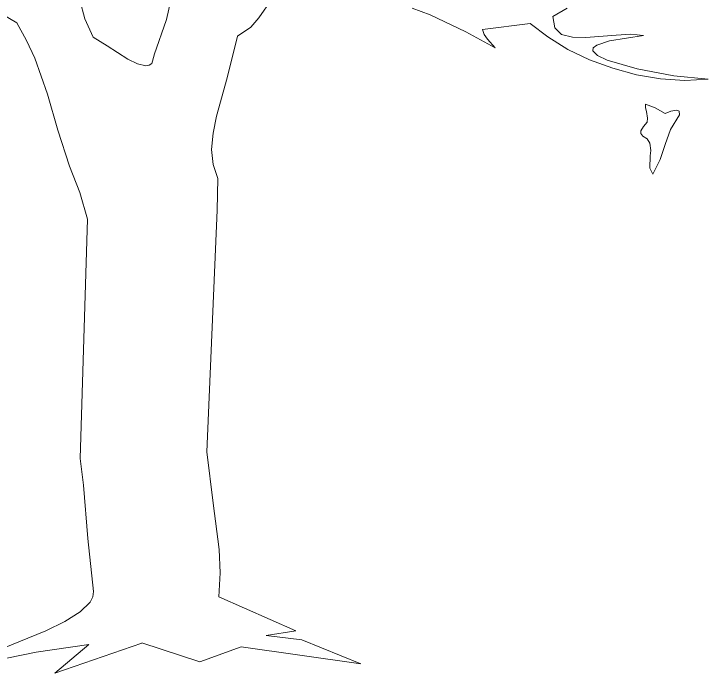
# Model space of a CAD drawing. Header units: inches. Extents: x -885 to 26362, y -28010 to 990.
# Drawn here: x 4406.425 to 4407.313, y -2401.343 to -2400.499 of the extents above; entities that cross this region are included whole.
import ezdxf

# ---------------------------------------------------------------- set-up
doc = ezdxf.new("R2010")
doc.units = ezdxf.units.IN
doc.header["$MEASUREMENT"] = 0
doc.layers.add('TREE', color=3, linetype='Continuous', lineweight=15)

# ---------------------------------------------------------------- blocks, each defined once
blk = doc.blocks.new('tree2')
at = {"layer": 'TREE'}
for points in [[(5207.26821, 5946.35055), (5207.1817, 5946.32093), (5207.21555, 5946.34931), (5207.1632, 5946.34161), (5207.11917, 5946.33268)], [(5207.12995, 5946.34531), (5207.17275, 5946.36286), (5207.19153, 5946.37211), (5207.20694, 5946.38164), (5207.21679, 5946.3915), (5207.21955, 5946.39673), (5207.22017, 5946.40197), (5207.21432, 5946.45462), (5207.21032, 5946.50759), (5207.20694, 5946.53407), (5207.21407, 5946.77171), (5207.20669, 5946.79818), (5207.19622, 5946.82436), (5207.18481, 5946.86009), (5207.17436, 5946.8958), (5207.16173, 5946.93153), (5207.15372, 5946.94907), (5207.14417, 5946.96663), (5207.1294, 5946.97525)], [(5207.20637, 5946.98942), (5207.21161, 5946.97063), (5207.21962, 5946.95215), (5207.23379, 5946.94354), (5207.25411, 5946.93061), (5207.26365, 5946.92567), (5207.27196, 5946.92383), (5207.27535, 5946.92444), (5207.27781, 5946.92629), (5207.28029, 5946.9343), (5207.28029, 5946.9343)], [(5207.26821, 5946.35085), (5207.32567, 5946.33226), (5207.36648, 5946.34698), (5207.4855, 5946.32999), (5207.42679, 5946.35393), (5207.39142, 5946.3583), (5207.42089, 5946.36283), (5207.34458, 5946.39673), (5207.34581, 5946.42045), (5207.34488, 5946.44354), (5207.33873, 5946.48973), (5207.33257, 5946.54054), (5207.34279, 5946.78064), (5207.34341, 5946.81205), (5207.33878, 5946.8259), (5207.33724, 5946.84068), (5207.33878, 5946.85701), (5207.34218, 5946.87394), (5207.35265, 5946.91182), (5207.36312, 5946.95339), (5207.37605, 5946.96232), (5207.38406, 5946.97155), (5207.39699, 5946.99034)], [(5207.53617, 5946.9811), (5207.55403, 5946.97433), (5207.58945, 5946.9577), (5207.6187, 5946.94168), (5207.611, 5946.95031), (5207.60761, 5946.95493), (5207.60607, 5946.95986), (5207.65349, 5946.96602), (5207.67105, 5946.95247), (5207.69076, 5946.94014), (5207.71232, 5946.92967), (5207.73542, 5946.92136), (5207.75882, 5946.9149), (5207.78284, 5946.91089), (5207.80686, 5946.90935), (5207.82994, 5946.91059), (5207.79577, 5946.91398), (5207.75943, 5946.92075), (5207.72987, 5946.92937), (5207.72032, 5946.93399), (5207.7154, 5946.9386), (5207.71601, 5946.94168), (5207.71939, 5946.94446), (5207.73202, 5946.94877), (5207.76589, 5946.95401), (5207.75327, 5946.95523), (5207.7388, 5946.95431), (5207.70862, 5946.95185), (5207.69538, 5946.95215), (5207.6846, 5946.95493), (5207.67783, 5946.9617), (5207.67597, 5946.97279), (5207.69014, 5946.9811)], [(5207.30061, 5947.00512), (5207.2926, 5946.96971), (5207.28029, 5946.93491), (5207.28029, 5946.93491)], [(5207.76969, 5946.8719), (5207.76883, 5946.87851), (5207.76769, 5946.88225), (5207.76797, 5946.8857), (5207.77746, 5946.88225), (5207.78722, 5946.8765), (5207.79298, 5946.8788), (5207.799, 5946.87966), (5207.80131, 5946.8788), (5207.80159, 5946.87507), (5207.79268, 5946.86069), (5207.78722, 5946.84575), (5207.78234, 5946.8308), (5207.77515, 5946.81643), (5207.77199, 5946.82218), (5207.77257, 5946.83454), (5207.77314, 5946.83971), (5207.77199, 5946.84719), (5207.7694, 5946.85121), (5207.76509, 5946.85409), (5207.76308, 5946.85666), (5207.76308, 5946.85925), (5207.76567, 5946.86356), (5207.7694, 5946.86787), (5207.76969, 5946.8719)]]:
    blk.add_lwpolyline(points, dxfattribs=at)

msp = doc.modelspace()

# ---------------------------------------------------------------- block references
at = {"layer": 'TREE', "color": 3, "xscale": 1.288602291024512, "yscale": 1.288602291008523, "zscale": 1.288602291016571}
msp.add_blockref('tree2', (-2303.508856, -10063.785535), dxfattribs=at)

doc.saveas('drawing.dxf')
